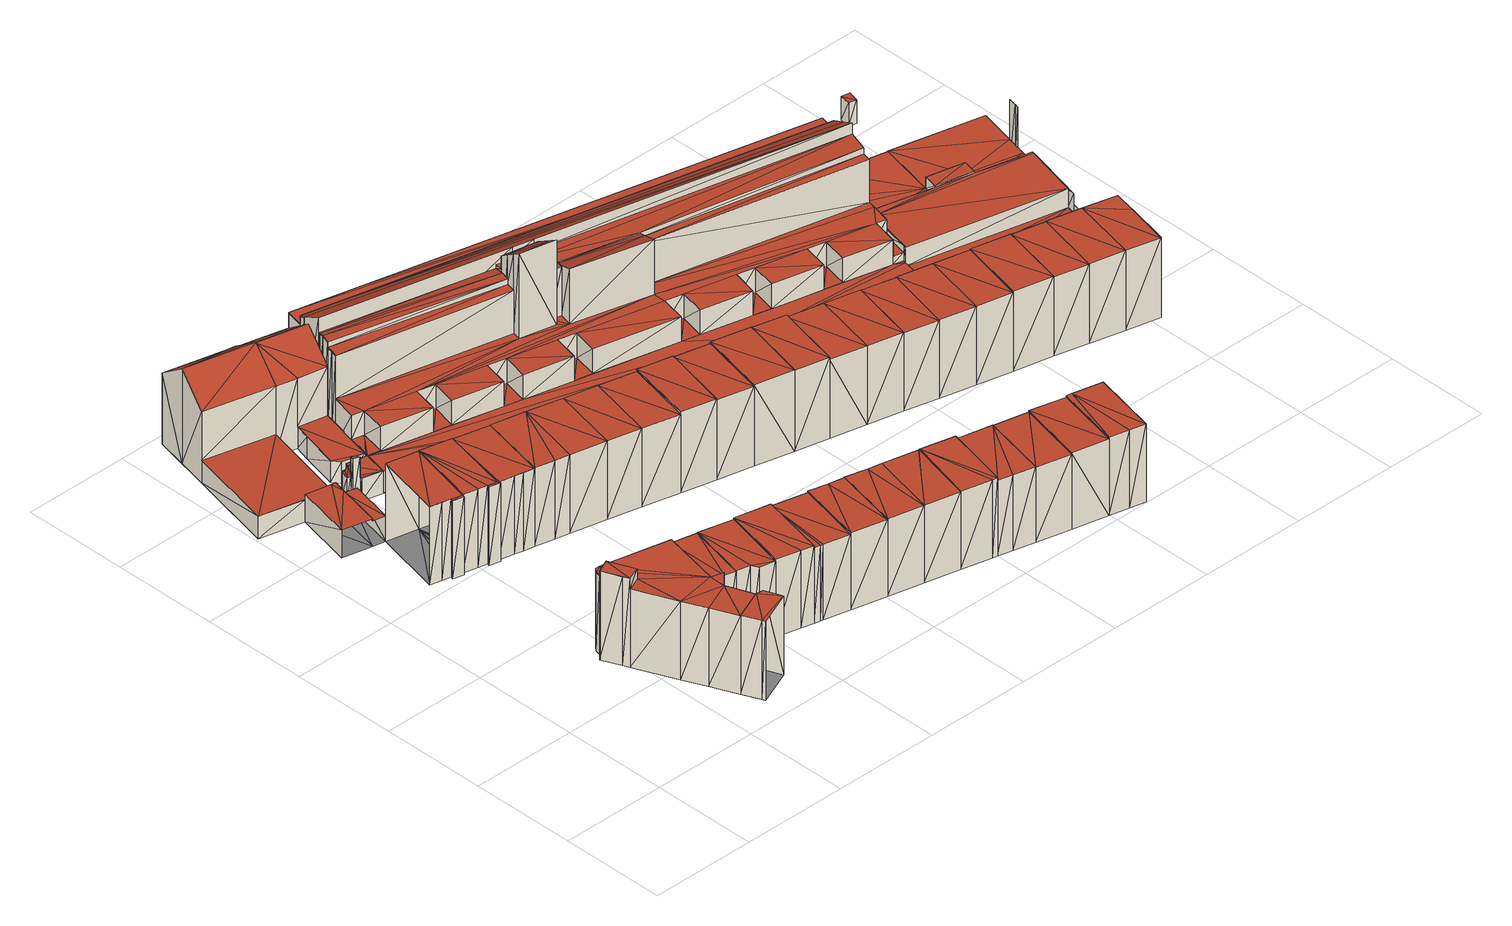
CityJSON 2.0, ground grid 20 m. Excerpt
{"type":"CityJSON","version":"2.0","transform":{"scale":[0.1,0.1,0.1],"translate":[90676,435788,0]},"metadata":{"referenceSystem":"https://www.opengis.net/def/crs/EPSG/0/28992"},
"CityObjects":{
"building1":{"type":"Building","attributes":{"TerrainHeight":0.11,"bron_tex":"UltraCAM-X 10cm juni 2008","voll_tex":"complete","bron_geo":"Lidar 15-30 punten - nov. 2008","status":"1"},"geometry":[{"type":"MultiSurface","lod":"2","boundaries":[[[0,1,2]],[[2,3,4]],[[4,5,0]],[[0,2,4]],[[6,7,8]],[[8,9,10]],[[10,11,12]],[[12,13,14]],[[14,15,16]],[[17,18,6]],[[6,8,10]],[[12,14,16]],[[17,6,10]],[[12,16,19]],[[19,17,10]],[[10,12,19]],[[20,21,22]],[[23,24,25]],[[25,26,27]],[[27,28,29]],[[29,30,31]],[[31,20,22]],[[23,25,27]],[[27,29,31]],[[31,22,23]],[[23,27,31]],[[29,28,2]],[[2,1,29]],[[19,16,1]],[[1,0,19]],[[17,19,0]],[[0,5,17]],[[18,17,5]],[[5,4,18]],[[27,32,4]],[[4,3,27]],[[28,27,3]],[[3,2,28]],[[31,30,15]],[[15,14,31]],[[20,31,14]],[[14,13,20]],[[21,20,13]],[[13,12,21]],[[22,21,12]],[[12,11,22]],[[33,34,11]],[[11,10,33]],[[35,33,10]],[[10,9,35]],[[25,24,9]],[[9,8,25]],[[36,26,7]],[[7,6,36]],[[32,36,6]],[[6,18,32]],[[30,29,16]],[[16,15,30]]],"semantics":{"surfaces":[{"type":"RoofSurface"},{"type":"GroundSurface"},{"type":"WallSurface"}],"values":[0,0,0,0,0,0,0,0,0,0,0,0,0,0,0,0,1,1,1,1,1,1,1,1,1,1,2,2,2,2,2,2,2,2,2,2,2,2,2,2,2,2,2,2,2,2,2,2,2,2,2,2,2,2,2,2,2,2]}}]},
"building2":{"type":"Building","attributes":{"TerrainHeight":0.07,"bron_tex":"UltraCAM-X 10cm juni 2008","voll_tex":"complete","bron_geo":"Lidar 15-30 punten - nov. 2008","status":"1"},"geometry":[{"type":"MultiSurface","lod":"2","boundaries":[[[37,38,8]],[[37,8,7]],[[39,26,25]],[[25,40,39]],[[40,25,8]],[[8,38,40]],[[26,39,37]],[[37,7,26]]],"semantics":{"surfaces":[{"type":"RoofSurface"},{"type":"GroundSurface"},{"type":"WallSurface"}],"values":[0,0,1,1,2,2,2,2]}}]},
"building3":{"type":"Building","attributes":{"TerrainHeight":-0.03,"bron_tex":"UltraCAM-X 10cm juni 2008","voll_tex":"complete","bron_geo":"Lidar 15-30 punten - nov. 2008","status":"1"},"geometry":[{"type":"MultiSurface","lod":"2","boundaries":[[[41,42,43]],[[43,44,45]],[[45,46,41]],[[41,43,45]],[[39,40,47]],[[47,48,49]],[[49,39,47]],[[38,37,42]],[[42,41,38]],[[47,40,41]],[[41,46,47]],[[48,47,46]],[[46,45,48]],[[50,49,44]],[[44,43,50]],[[39,50,43]],[[43,42,39]]],"semantics":{"surfaces":[{"type":"RoofSurface"},{"type":"GroundSurface"},{"type":"WallSurface"}],"values":[0,0,0,0,1,1,1,2,2,2,2,2,2,2,2,2,2]}}]},
"building4":{"type":"Building","attributes":{"TerrainHeight":0.43,"bron_tex":"UltraCAM-X 10cm juni 2008","voll_tex":"complete","bron_geo":"Lidar 15-30 punten - nov. 2008","status":"1"},"geometry":[{"type":"MultiSurface","lod":"2","boundaries":[[[51,52,53]],[[53,54,55]],[[55,56,51]],[[51,53,55]],[[57,58,59]],[[60,61,62]],[[62,57,59]],[[59,60,62]],[[59,58,53]],[[53,52,59]],[[63,64,52]],[[52,51,63]],[[61,60,51]],[[51,56,61]],[[62,61,56]],[[56,55,62]],[[65,66,55]],[[55,54,65]]],"semantics":{"surfaces":[{"type":"RoofSurface"},{"type":"GroundSurface"},{"type":"WallSurface"}],"values":[0,0,0,0,1,1,1,1,2,2,2,2,2,2,2,2,2,2]}}]},
"building5":{"type":"Building","attributes":{"TerrainHeight":1.02,"bron_tex":"UltraCAM-X 10cm juni 2008","voll_tex":"complete","bron_geo":"Lidar 15-30 punten - nov. 2008","status":"1"},"geometry":[{"type":"MultiSurface","lod":"2","boundaries":[[[67,68,69]],[[69,70,71]],[[71,72,73]],[[74,75,67]],[[67,69,71]],[[71,73,74]],[[74,67,71]],[[76,77,78]],[[78,79,80]],[[80,81,82]],[[83,84,76]],[[76,78,80]],[[80,82,83]],[[83,76,80]],[[76,77,68]],[[68,69,76]],[[83,84,70]],[[70,71,83]],[[82,83,71]],[[71,72,82]],[[81,82,72]],[[72,73,81]],[[80,81,73]],[[73,74,80]],[[79,80,74]],[[74,75,79]],[[78,79,75]],[[75,67,78]]],"semantics":{"surfaces":[{"type":"RoofSurface"},{"type":"GroundSurface"},{"type":"WallSurface"}],"values":[0,0,0,0,0,0,0,1,1,1,1,1,1,1,2,2,2,2,2,2,2,2,2,2,2,2,2,2]}}]},
"building6":{"type":"Building","attributes":{"TerrainHeight":0.81,"bron_tex":"UltraCAM-X 10cm juni 2008","voll_tex":"complete","bron_geo":"Lidar 15-30 punten - nov. 2008","status":"1"},"geometry":[{"type":"MultiSurface","lod":"2","boundaries":[[[85,86,66]],[[66,65,85]],[[87,77,57]],[[57,62,87]],[[87,62,66]],[[66,86,87]],[[77,87,86]],[[86,85,77]]],"semantics":{"surfaces":[{"type":"RoofSurface"},{"type":"GroundSurface"},{"type":"WallSurface"}],"values":[0,0,1,1,2,2,2,2]}}]},
"building7":{"type":"Building","attributes":{"TerrainHeight":0.63,"bron_tex":"UltraCAM-X 10cm juni 2008","voll_tex":"complete","bron_geo":"Lidar 15-30 punten - nov. 2008","status":"1"},"geometry":[{"type":"MultiSurface","lod":"2","boundaries":[[[34,88,89]],[[35,33,34]],[[35,34,89]],[[35,89,90]],[[91,92,22]],[[22,23,24]],[[24,91,22]],[[93,22,34]],[[34,88,93]],[[92,93,88]],[[88,89,92]],[[24,91,90]],[[90,35,24]]],"semantics":{"surfaces":[{"type":"RoofSurface"},{"type":"GroundSurface"},{"type":"WallSurface"}],"values":[0,0,0,0,1,1,1,2,2,2,2,2,2]}}]},
"building8":{"type":"Building","attributes":{"TerrainHeight":0.37,"bron_tex":"UltraCAM-X 10cm juni 2008","voll_tex":"complete","bron_geo":"Lidar 15-30 punten - nov. 2008","status":"1"},"geometry":[{"type":"MultiSurface","lod":"2","boundaries":[[[94,95,96]],[[96,64,63]],[[63,94,96]],[[97,98,99]],[[99,100,101]],[[102,97,99]],[[99,101,102]],[[100,99,103]],[[103,104,100]],[[59,105,106]],[[107,108,60]],[[60,59,106]],[[106,109,107]],[[107,60,106]],[[98,99,110]],[[110,106,98]],[[109,106,98]],[[98,97,109]],[[97,102,109]],[[111,112,102]],[[102,101,111]],[[113,111,101]],[[101,100,113]],[[110,114,103]],[[103,99,110]],[[115,113,100]],[[100,104,115]],[[95,94,104]],[[104,103,95]],[[114,105,96]],[[96,95,114]],[[60,108,94]],[[94,63,60]],[[105,59,64]],[[64,96,105]]],"semantics":{"surfaces":[{"type":"RoofSurface"},{"type":"GroundSurface"},{"type":"WallSurface"}],"values":[0,0,0,0,0,0,0,0,0,1,1,1,1,1,2,2,2,2,2,2,2,2,2,2,2,2,2,2,2,2,2,2,2,2,2]}}]},
"building9":{"type":"Building","attributes":{"TerrainHeight":0.97,"bron_tex":"UltraCAM-X 10cm juni 2008","voll_tex":"complete","bron_geo":"Lidar 15-30 punten - nov. 2008","status":"1"},"geometry":[{"type":"MultiSurface","lod":"2","boundaries":[[[116,117,118]],[[118,119,120]],[[121,122,123]],[[123,124,116]],[[118,120,121]],[[121,123,116]],[[116,118,121]],[[125,84,76]],[[76,126,127]],[[127,128,129]],[[129,130,131]],[[131,125,76]],[[127,129,131]],[[131,76,127]],[[69,70,119]],[[119,118,69]],[[126,76,118]],[[118,117,126]],[[132,133,117]],[[117,116,132]],[[134,132,116]],[[116,124,134]],[[129,128,124]],[[124,123,129]],[[130,129,123]],[[123,122,130]],[[131,130,122]],[[122,121,131]],[[125,131,121]],[[121,120,125]],[[84,125,120]],[[120,119,84]]],"semantics":{"surfaces":[{"type":"RoofSurface"},{"type":"GroundSurface"},{"type":"WallSurface"}],"values":[0,0,0,0,0,0,0,1,1,1,1,1,1,1,2,2,2,2,2,2,2,2,2,2,2,2,2,2,2,2,2,2]}}]},
"building10":{"type":"Building","attributes":{"TerrainHeight":0.55,"bron_tex":"UltraCAM-X 10cm juni 2008","voll_tex":"complete","bron_geo":"Lidar 15-30 punten - nov. 2008","status":"1"},"geometry":[{"type":"MultiSurface","lod":"2","boundaries":[[[135,136,137]],[[137,138,139]],[[135,137,139]],[[135,139,140]],[[141,92,91]],[[142,143,144]],[[141,91,142]],[[142,144,141]],[[89,90,138]],[[138,139,89]],[[141,92,139]],[[139,140,141]],[[143,144,135]],[[135,136,143]],[[142,143,136]],[[136,137,142]],[[91,142,137]],[[137,138,91]]],"semantics":{"surfaces":[{"type":"RoofSurface"},{"type":"GroundSurface"},{"type":"WallSurface"}],"values":[0,0,0,0,1,1,1,1,2,2,2,2,2,2,2,2,2,2]}}]},
"building11":{"type":"Building","attributes":{"TerrainHeight":0.75,"bron_tex":"UltraCAM-X 10cm juni 2008","voll_tex":"complete","bron_geo":"Lidar 15-30 punten - nov. 2008","status":"1"},"geometry":[{"type":"MultiSurface","lod":"2","boundaries":[[[145,146,147]],[[148,149,150]],[[151,152,153]],[[153,154,155]],[[155,156,157]],[[157,148,150]],[[158,151,153]],[[153,155,157]],[[157,150,158]],[[158,153,157]],[[159,160,161]],[[162,163,164]],[[164,165,166]],[[166,167,168]],[[168,169,170]],[[171,172,173]],[[173,174,162]],[[162,164,166]],[[166,168,170]],[[171,173,162]],[[166,170,171]],[[171,162,166]],[[168,167,145]],[[145,147,168]],[[151,158,147]],[[147,146,151]],[[167,166,146]],[[146,145,167]],[[170,169,150]],[[150,149,170]],[[171,170,149]],[[149,148,171]],[[160,159,148]],[[148,157,160]],[[174,173,157]],[[157,156,174]],[[162,174,156]],[[156,155,162]],[[175,176,154]],[[154,153,175]],[[165,164,153]],[[153,152,165]],[[166,165,152]],[[152,151,166]],[[169,168,158]],[[158,150,169]],[[172,171,159]],[[159,161,172]],[[173,172,161]],[[161,160,173]]],"semantics":{"surfaces":[{"type":"RoofSurface"},{"type":"GroundSurface"},{"type":"WallSurface"}],"values":[0,0,0,0,0,0,0,0,0,0,0,1,1,1,1,1,1,1,1,1,1,1,2,2,2,2,2,2,2,2,2,2,2,2,2,2,2,2,2,2,2,2,2,2,2,2,2,2,2,2]}}]},
"building12":{"type":"Building","attributes":{"TerrainHeight":1.04,"bron_tex":"UltraCAM-X 10cm juni 2008","voll_tex":"complete","bron_geo":"Lidar 15-30 punten - nov. 2008","status":"1"},"geometry":[{"type":"MultiSurface","lod":"2","boundaries":[[[177,178,133]],[[133,132,134]],[[179,180,177]],[[177,133,134]],[[134,179,177]],[[128,127,126]],[[126,181,182]],[[182,183,184]],[[184,128,126]],[[126,182,184]],[[181,126,133]],[[133,178,181]],[[183,182,177]],[[177,180,183]],[[184,183,180]],[[180,179,184]],[[128,184,179]],[[179,134,128]]],"semantics":{"surfaces":[{"type":"RoofSurface"},{"type":"GroundSurface"},{"type":"WallSurface"}],"values":[0,0,0,0,0,1,1,1,1,1,2,2,2,2,2,2,2,2]}}]},
"building13":{"type":"Building","attributes":{"TerrainHeight":0.31,"bron_tex":"UltraCAM-X 10cm juni 2008","voll_tex":"complete","bron_geo":"Lidar 15-30 punten - nov. 2008","status":"1"},"geometry":[{"type":"MultiSurface","lod":"2","boundaries":[[[185,186,187]],[[187,188,189]],[[189,185,187]],[[190,144,141]],[[141,191,192]],[[192,190,141]],[[140,135,188]],[[188,187,140]],[[191,141,187]],[[187,186,191]],[[193,194,186]],[[186,185,193]],[[190,192,185]],[[185,189,190]],[[144,190,189]],[[189,188,144]]],"semantics":{"surfaces":[{"type":"RoofSurface"},{"type":"GroundSurface"},{"type":"WallSurface"}],"values":[0,0,0,1,1,1,2,2,2,2,2,2,2,2,2,2]}}]},
"building14":{"type":"Building","attributes":{"TerrainHeight":0.99,"bron_tex":"UltraCAM-X 10cm juni 2008","voll_tex":"complete","bron_geo":"Lidar 15-30 punten - nov. 2008","status":"1"},"geometry":[{"type":"MultiSurface","lod":"2","boundaries":[[[195,196,197]],[[198,199,195]],[[195,197,198]],[[200,182,181]],[[181,201,202]],[[202,200,181]],[[181,182,197]],[[197,196,181]],[[201,181,196]],[[196,195,201]],[[200,202,199]],[[199,198,200]],[[182,200,198]],[[198,197,182]]],"semantics":{"surfaces":[{"type":"RoofSurface"},{"type":"GroundSurface"},{"type":"WallSurface"}],"values":[0,0,0,1,1,1,2,2,2,2,2,2,2,2]}}]},
"building15":{"type":"Building","attributes":{"TerrainHeight":0.53,"bron_tex":"UltraCAM-X 10cm juni 2008","voll_tex":"complete","bron_geo":"Lidar 15-30 punten - nov. 2008","status":"1"},"geometry":[{"type":"MultiSurface","lod":"2","boundaries":[[[203,204,205]],[[205,206,207]],[[207,208,203]],[[203,205,207]],[[111,112,209]],[[209,210,211]],[[211,113,111]],[[111,209,211]],[[212,211,113]],[[113,115,213]],[[213,212,113]],[[107,109,214]],[[214,215,216]],[[216,217,218]],[[218,219,220]],[[220,108,107]],[[107,214,216]],[[216,218,220]],[[220,107,216]],[[221,222,223]],[[223,224,221]],[[215,221,225]],[[225,226,215]],[[227,228,229]],[[229,230,227]],[[228,231,232]],[[232,229,228]],[[231,233,234]],[[234,235,231]],[[219,218,205]],[[205,204,219]],[[220,219,204]],[[204,203,220]],[[216,231,208]],[[208,207,216]],[[217,216,207]],[[207,206,217]],[[218,217,206]],[[206,205,218]],[[214,109,112]],[[112,209,214]],[[215,214,209]],[[209,210,215]],[[236,215,210]],[[210,211,236]],[[231,236,211]],[[211,212,231]],[[203,208,212]],[[212,213,203]],[[108,220,213]],[[213,115,108]]],"semantics":{"surfaces":[{"type":"RoofSurface"},{"type":"GroundSurface"},{"type":"WallSurface"}],"values":[0,0,0,0,0,0,0,0,0,0,0,1,1,1,1,1,1,1,1,2,2,2,2,2,2,2,2,2,2,2,2,2,2,2,2,2,2,2,2,2,2,2,2,2,2,2,2,2,2,2,2]}}]},
"building16":{"type":"Building","attributes":{"TerrainHeight":0.68,"bron_tex":"UltraCAM-X 10cm juni 2008","voll_tex":"complete","bron_geo":"Lidar 15-30 punten - nov. 2008","status":"1"},"geometry":[{"type":"MultiSurface","lod":"2","boundaries":[[[194,193,237]],[[194,237,238]],[[194,238,239]],[[194,239,240]],[[241,192,191]],[[191,242,243]],[[243,241,191]],[[242,191,194]],[[194,240,242]],[[241,243,239]],[[239,238,241]],[[244,241,238]],[[238,237,244]],[[192,244,237]],[[237,193,192]]],"semantics":{"surfaces":[{"type":"RoofSurface"},{"type":"GroundSurface"},{"type":"WallSurface"}],"values":[0,0,0,0,1,1,1,2,2,2,2,2,2,2,2]}}]},
"building17":{"type":"Building","attributes":{"TerrainHeight":1.01,"bron_tex":"UltraCAM-X 10cm juni 2008","voll_tex":"complete","bron_geo":"Lidar 15-30 punten - nov. 2008","status":"1"},"geometry":[{"type":"MultiSurface","lod":"2","boundaries":[[[245,246,195]],[[195,199,245]],[[247,202,201]],[[201,248,247]],[[248,201,195]],[[195,246,248]],[[202,247,245]],[[245,199,202]]],"semantics":{"surfaces":[{"type":"RoofSurface"},{"type":"GroundSurface"},{"type":"WallSurface"}],"values":[0,0,1,1,2,2,2,2]}}]},
"building18":{"type":"Building","attributes":{"TerrainHeight":0.39,"bron_tex":"UltraCAM-X 10cm juni 2008","voll_tex":"complete","bron_geo":"Lidar 15-30 punten - nov. 2008","status":"1"},"geometry":[{"type":"MultiSurface","lod":"2","boundaries":[[[249,250,251]],[[251,252,253]],[[253,249,251]],[[254,243,242]],[[242,255,254]],[[240,239,249]],[[249,250,240]],[[256,242,250]],[[250,251,256]],[[255,256,251]],[[251,252,255]],[[243,254,253]],[[253,249,243]]],"semantics":{"surfaces":[{"type":"RoofSurface"},{"type":"GroundSurface"},{"type":"WallSurface"}],"values":[0,0,0,1,1,2,2,2,2,2,2,2,2]}}]},
"building19":{"type":"Building","attributes":{"TerrainHeight":0.48,"bron_tex":"UltraCAM-X 10cm juni 2008","voll_tex":"complete","bron_geo":"Lidar 15-30 punten - nov. 2008","status":"1"},"geometry":[{"type":"MultiSurface","lod":"2","boundaries":[[[257,258,259]],[[259,260,257]],[[261,262,263]],[[263,264,261]],[[263,262,259]],[[259,258,263]],[[261,264,257]],[[257,260,261]],[[262,261,260]],[[260,259,262]]],"semantics":{"surfaces":[{"type":"RoofSurface"},{"type":"GroundSurface"},{"type":"WallSurface"}],"values":[0,0,1,1,2,2,2,2,2,2]}}]},
"building20":{"type":"Building","attributes":{"TerrainHeight":0.97,"bron_tex":"UltraCAM-X 10cm juni 2008","voll_tex":"complete","bron_geo":"Lidar 15-30 punten - nov. 2008","status":"1"},"geometry":[{"type":"MultiSurface","lod":"2","boundaries":[[[265,266,246]],[[246,245,265]],[[267,247,248]],[[248,268,267]],[[268,248,246]],[[246,266,268]],[[247,267,265]],[[265,245,247]]],"semantics":{"surfaces":[{"type":"RoofSurface"},{"type":"GroundSurface"},{"type":"WallSurface"}],"values":[0,0,1,1,2,2,2,2]}}]},
"building21":{"type":"Building","attributes":{"TerrainHeight":0.31,"bron_tex":"UltraCAM-X 10cm juni 2008","voll_tex":"complete","bron_geo":"Lidar 15-30 punten - nov. 2008","status":"1"},"geometry":[{"type":"MultiSurface","lod":"2","boundaries":[[[269,270,271]],[[271,272,273]],[[273,269,271]],[[274,254,255]],[[255,275,274]],[[252,253,273]],[[273,272,252]],[[276,255,272]],[[272,271,276]],[[275,276,271]],[[271,270,275]],[[254,274,269]],[[269,273,254]]],"semantics":{"surfaces":[{"type":"RoofSurface"},{"type":"GroundSurface"},{"type":"WallSurface"}],"values":[0,0,0,1,1,2,2,2,2,2,2,2,2]}}]},
"building22":{"type":"Building","attributes":{"TerrainHeight":0.96,"bron_tex":"UltraCAM-X 10cm juni 2008","voll_tex":"complete","bron_geo":"Lidar 15-30 punten - nov. 2008","status":"1"},"geometry":[{"type":"MultiSurface","lod":"2","boundaries":[[[277,278,266]],[[266,265,277]],[[279,267,268]],[[268,280,279]],[[280,268,266]],[[266,278,280]],[[267,279,277]],[[277,265,267]]],"semantics":{"surfaces":[{"type":"RoofSurface"},{"type":"GroundSurface"},{"type":"WallSurface"}],"values":[0,0,1,1,2,2,2,2]}}]},
"building23":{"type":"Building","attributes":{"TerrainHeight":0.24,"bron_tex":"UltraCAM-X 10cm juni 2008","voll_tex":"complete","bron_geo":"Lidar 15-30 punten - nov. 2008","status":"1"},"geometry":[{"type":"MultiSurface","lod":"2","boundaries":[[[281,270,269]],[[269,282,283]],[[283,281,269]],[[284,274,275]],[[275,285,284]],[[286,275,270]],[[270,281,286]],[[285,286,281]],[[281,283,285]],[[274,284,282]],[[282,269,274]]],"semantics":{"surfaces":[{"type":"RoofSurface"},{"type":"GroundSurface"},{"type":"WallSurface"}],"values":[0,0,0,1,1,2,2,2,2,2,2]}}]},
"building24":{"type":"Building","attributes":{"TerrainHeight":0.56,"bron_tex":"UltraCAM-X 10cm juni 2008","voll_tex":"complete","bron_geo":"Lidar 15-30 punten - nov. 2008","status":"1"},"geometry":[{"type":"MultiSurface","lod":"2","boundaries":[[[287,288,289]],[[289,290,287]],[[291,279,280]],[[280,292,291]],[[278,277,290]],[[290,289,278]],[[292,280,289]],[[289,288,292]],[[293,294,288]],[[288,287,293]],[[279,291,287]],[[287,290,279]]],"semantics":{"surfaces":[{"type":"RoofSurface"},{"type":"GroundSurface"},{"type":"WallSurface"}],"values":[0,0,1,1,2,2,2,2,2,2,2,2]}}]},
"building25":{"type":"Building","attributes":{"TerrainHeight":0.17,"bron_tex":"UltraCAM-X 10cm juni 2008","voll_tex":"complete","bron_geo":"Lidar 15-30 punten - nov. 2008","status":"1"},"geometry":[{"type":"MultiSurface","lod":"2","boundaries":[[[295,296,297]],[[297,298,299]],[[297,299,300]],[[300,295,297]],[[301,284,285]],[[285,302,301]],[[283,282,299]],[[299,298,283]],[[303,285,298]],[[298,297,303]],[[302,303,297]],[[297,296,302]],[[304,305,296]],[[296,295,304]],[[306,301,295]],[[295,300,306]],[[284,306,300]],[[300,299,284]]],"semantics":{"surfaces":[{"type":"RoofSurface"},{"type":"GroundSurface"},{"type":"WallSurface"}],"values":[0,0,0,0,1,1,2,2,2,2,2,2,2,2,2,2,2,2]}}]},
"building26":{"type":"Building","attributes":{"TerrainHeight":0.77,"bron_tex":"UltraCAM-X 10cm juni 2008","voll_tex":"complete","bron_geo":"Lidar 15-30 punten - nov. 2008","status":"1"},"geometry":[{"type":"MultiSurface","lod":"2","boundaries":[[[307,308,294]],[[294,293,307]],[[309,291,292]],[[292,310,309]],[[310,292,294]],[[294,308,310]],[[291,309,307]],[[307,293,291]]],"semantics":{"surfaces":[{"type":"RoofSurface"},{"type":"GroundSurface"},{"type":"WallSurface"}],"values":[0,0,1,1,2,2,2,2]}}]},
"building27":{"type":"Building","attributes":{"TerrainHeight":0.64,"bron_tex":"UltraCAM-X 10cm juni 2008","voll_tex":"complete","bron_geo":"Lidar 15-30 punten - nov. 2008","status":"1"},"geometry":[{"type":"MultiSurface","lod":"2","boundaries":[[[311,305,304]],[[312,313,311]],[[311,304,312]],[[314,301,302]],[[302,315,314]],[[315,302,305]],[[305,311,315]],[[316,317,311]],[[311,313,316]],[[318,314,313]],[[313,312,318]],[[301,318,312]],[[312,304,301]]],"semantics":{"surfaces":[{"type":"RoofSurface"},{"type":"GroundSurface"},{"type":"WallSurface"}],"values":[0,0,0,1,1,2,2,2,2,2,2,2,2]}}]},
"building28":{"type":"Building","attributes":{"TerrainHeight":0.45,"bron_tex":"UltraCAM-X 10cm juni 2008","voll_tex":"complete","bron_geo":"Lidar 15-30 punten - nov. 2008","status":"1"},"geometry":[{"type":"MultiSurface","lod":"2","boundaries":[[[319,320,321]],[[321,322,319]],[[323,309,310]],[[310,324,323]],[[308,307,322]],[[322,321,308]],[[320,321,310]],[[310,324,320]],[[325,326,320]],[[320,319,325]],[[322,319,323]],[[323,309,322]]],"semantics":{"surfaces":[{"type":"RoofSurface"},{"type":"GroundSurface"},{"type":"WallSurface"}],"values":[0,0,1,1,2,2,2,2,2,2,2,2]}}]},
"building29":{"type":"Building","attributes":{"TerrainHeight":0.74,"bron_tex":"UltraCAM-X 10cm juni 2008","voll_tex":"complete","bron_geo":"Lidar 15-30 punten - nov. 2008","status":"1"},"geometry":[{"type":"MultiSurface","lod":"2","boundaries":[[[327,317,316]],[[316,328,327]],[[329,314,315]],[[315,330,329]],[[330,315,317]],[[317,327,330]],[[314,329,328]],[[328,316,314]]],"semantics":{"surfaces":[{"type":"RoofSurface"},{"type":"GroundSurface"},{"type":"WallSurface"}],"values":[0,0,1,1,2,2,2,2]}}]},
"building30":{"type":"Building","attributes":{"TerrainHeight":0.56,"bron_tex":"UltraCAM-X 10cm juni 2008","voll_tex":"complete","bron_geo":"Lidar 15-30 punten - nov. 2008","status":"1"},"geometry":[{"type":"MultiSurface","lod":"2","boundaries":[[[331,332,326]],[[326,325,331]],[[333,323,324]],[[324,334,333]],[[334,324,326]],[[326,332,334]],[[335,336,332]],[[332,331,335]],[[323,333,331]],[[331,325,323]]],"semantics":{"surfaces":[{"type":"RoofSurface"},{"type":"GroundSurface"},{"type":"WallSurface"}],"values":[0,0,1,1,2,2,2,2,2,2]}}]},
"building31":{"type":"Building","attributes":{"TerrainHeight":0.36,"bron_tex":"UltraCAM-X 10cm juni 2008","voll_tex":"complete","bron_geo":"Lidar 15-30 punten - nov. 2008","status":"1"},"geometry":[{"type":"MultiSurface","lod":"2","boundaries":[[[337,338,339]],[[339,340,341]],[[341,337,339]],[[342,343,344]],[[344,345,342]],[[346,347,348]],[[348,349,350]],[[350,351,352]],[[352,353,346]],[[346,348,350]],[[350,352,346]],[[354,355,356]],[[357,358,359]],[[359,360,361]],[[361,362,357]],[[357,359,361]],[[363,155,154]],[[154,364,365]],[[365,366,363]],[[363,154,365]],[[367,175,176]],[[176,368,369]],[[369,370,371]],[[372,373,374]],[[374,375,376]],[[376,377,378]],[[378,379,380]],[[380,381,382]],[[383,384,385]],[[386,367,176]],[[369,371,387]],[[387,372,374]],[[376,378,380]],[[380,382,388]],[[388,383,385]],[[385,386,176]],[[176,369,387]],[[374,376,380]],[[380,388,385]],[[385,176,387]],[[374,380,385]],[[385,387,374]],[[389,390,376]],[[376,377,389]],[[391,392,374]],[[374,375,391]],[[393,394,372]],[[372,373,393]],[[395,396,371]],[[371,387,395]],[[397,398,369]],[[369,370,397]],[[399,400,401]],[[401,402,403]],[[403,399,401]],[[404,405,378]],[[378,379,404]],[[406,407,408]],[[409,410,411]],[[411,406,408]],[[408,409,411]],[[412,413,414]],[[414,415,412]],[[416,417,418]],[[418,419,420]],[[420,421,422]],[[422,416,418]],[[418,420,422]],[[419,423,424]],[[424,425,419]],[[426,427,428]],[[428,429,430]],[[430,431,426]],[[426,428,430]],[[432,430,429]],[[429,433,432]],[[434,435,436]],[[437,438,439]],[[440,441,442]],[[443,444,445]],[[446,447,448]],[[449,450,451]],[[452,453,454]],[[455,456,457]],[[457,458,459]],[[460,461,462]],[[463,464,465]],[[465,466,467]],[[467,468,469]],[[437,439,470]],[[440,442,471]],[[443,445,472]],[[446,448,473]],[[449,451,474]],[[452,454,455]],[[455,457,459]],[[460,462,475]],[[463,465,467]],[[467,469,476]],[[476,437,470]],[[471,443,472]],[[472,446,473]],[[473,449,474]],[[474,452,455]],[[455,459,477]],[[460,475,463]],[[463,467,476]],[[476,470,440]],[[440,471,472]],[[472,473,474]],[[474,455,477]],[[460,463,476]],[[472,474,477]],[[477,460,476]],[[440,472,477]],[[477,476,440]],[[478,479,480]],[[480,481,482]],[[482,483,484]],[[484,485,486]],[[486,487,488]],[[489,478,480]],[[480,482,484]],[[486,488,489]],[[489,480,484]],[[484,486,489]],[[216,215,490]],[[490,491,492]],[[493,494,495]],[[495,496,264]],[[264,263,164]],[[163,162,216]],[[216,490,492]],[[492,493,495]],[[264,164,163]],[[163,216,492]],[[492,495,264]],[[264,163,492]],[[461,460,359]],[[359,358,461]],[[358,497,415]],[[344,343,362]],[[362,361,344]],[[477,459,361]],[[361,360,477]],[[460,477,360]],[[360,359,460]],[[216,162,155]],[[155,363,216]],[[498,216,363]],[[363,366,498]],[[176,368,364]],[[364,154,176]],[[162,163,154]],[[154,155,162]],[[163,164,175]],[[175,176,163]],[[499,500,388]],[[388,383,499]],[[496,495,384]],[[384,385,496]],[[264,496,385]],[[385,386,264]],[[263,264,386]],[[386,367,263]],[[164,263,367]],[[367,175,164]],[[380,381,402]],[[402,401,380]],[[222,501,407]],[[407,406,222]],[[224,223,406]],[[406,411,224]],[[482,481,411]],[[411,410,482]],[[355,354,410]],[[410,409,355]],[[501,502,503]],[[503,407,501]],[[504,419,505]],[[505,503,504]],[[419,420,408]],[[408,505,419]],[[416,417,413]],[[413,412,416]],[[412,497,357]],[[462,461,415]],[[415,414,462]],[[506,498,466]],[[466,465,506]],[[435,434,457]],[[457,456,435]],[[400,399,456]],[[456,455,400]],[[401,400,455]],[[455,454,401]],[[379,380,454]],[[454,453,379]],[[404,379,453]],[[453,452,404]],[[405,404,452]],[[452,474,405]],[[378,405,474]],[[474,451,378]],[[377,378,451]],[[451,450,377]],[[389,377,450]],[[450,449,389]],[[390,389,449]],[[449,473,390]],[[376,390,473]],[[473,448,376]],[[375,376,448]],[[448,447,375]],[[391,375,447]],[[447,446,391]],[[392,391,446]],[[446,472,392]],[[374,392,472]],[[472,445,374]],[[373,374,445]],[[445,444,373]],[[393,373,444]],[[444,443,393]],[[394,393,443]],[[443,471,394]],[[372,394,471]],[[471,442,372]],[[387,372,442]],[[442,441,387]],[[395,387,441]],[[441,440,395]],[[396,395,440]],[[440,470,396]],[[371,396,470]],[[470,439,371]],[[370,371,439]],[[439,438,370]],[[397,370,438]],[[438,437,397]],[[398,397,437]],[[437,476,398]],[[369,398,476]],[[476,469,369]],[[368,369,469]],[[469,468,368]],[[365,364,468]],[[468,467,365]],[[366,365,467]],[[467,466,366]],[[226,225,481]],[[481,480,226]],[[507,215,480]],[[480,479,507]],[[490,507,479]],[[479,478,490]],[[508,490,478]],[[478,489,508]],[[491,508,489]],[[489,488,491]],[[509,491,488]],[[488,487,509]],[[492,509,487]],[[487,486,492]],[[510,492,486]],[[486,485,510]],[[493,510,485]],[[485,484,493]],[[483,484,493]],[[493,494,483]],[[354,356,483]],[[483,482,354]],[[344,345,458]],[[458,459,344]],[[343,342,421]],[[421,422,343]],[[357,362,422]],[[422,416,357]],[[426,431,424]],[[424,423,426]],[[502,511,423]],[[423,504,502]],[[512,425,418]],[[230,229,429]],[[429,428,230]],[[501,227,428]],[[428,427,501]],[[511,501,427]],[[427,426,511]],[[513,514,431]],[[431,430,513]],[[229,232,433]],[[433,429,229]],[[515,513,430]],[[430,432,515]],[[337,341,432]],[[432,433,337]],[[464,463,348]],[[348,347,464]],[[341,340,347]],[[347,346,341]],[[514,515,346]],[[346,353,514]],[[425,424,353]],[[353,352,425]],[[417,418,352]],[[352,351,417]],[[414,413,351]],[[351,350,414]],[[475,462,350]],[[350,349,475]],[[348,349,475]],[[475,463,348]],[[399,402,516]],[[516,435,399]],[[381,388,436]],[[436,516,381]],[[233,506,339]],[[339,338,233]],[[235,234,338]],[[338,337,235]],[[465,464,340]],[[340,339,465]]],"semantics":{"surfaces":[{"type":"RoofSurface"},{"type":"GroundSurface"},{"type":"WallSurface"}],"values":[0,0,0,0,0,0,0,0,0,0,0,0,0,0,0,0,0,0,0,0,0,0,0,0,0,0,0,0,0,0,0,0,0,0,0,0,0,0,0,0,0,0,0,0,0,0,0,0,0,0,0,0,0,0,0,0,0,0,0,0,0,0,0,0,0,0,0,0,0,0,0,0,0,0,0,0,0,0,0,0,0,0,0,0,0,0,0,0,0,0,0,0,0,0,0,0,0,0,0,0,0,0,0,0,0,0,0,0,0,0,0,0,0,0,0,0,0,0,0,0,0,0,0,0,0,0,1,1,1,1,1,1,1,1,1,1,1,1,2,2,2,2,2,2,2,2,2,2,2,2,2,2,2,2,2,2,2,2,2,2,2,2,2,2,2,2,2,2,2,2,2,2,2,2,2,2,2,2,2,2,2,2,2,2,2,2,2,2,2,2,2,2,2,2,2,2,2,2,2,2,2,2,2,2,2,2,2,2,2,2,2,2,2,2,2,2,2,2,2,2,2,2,2,2,2,2,2,2,2,2,2,2,2,2,2,2,2,2,2,2,2,2,2,2,2,2,2,2,2,2,2,2,2,2,2,2,2,2,2,2,2,2,2,2,2,2,2,2,2,2,2,2,2,2,2,2,2,2,2,2,2,2,2,2,2,2,2,2,2,2,2,2,2,2,2,2,2,2,2,2,2,2,2,2,2,2,2,2,2,2,2,2,2,2,2,2,2,2,2,2,2,2,2]}}]},
"building32":{"type":"Building","attributes":{"TerrainHeight":0.47,"bron_tex":"UltraCAM-X 10cm juni 2008","voll_tex":"complete","bron_geo":"Lidar 15-30 punten - nov. 2008","status":"1"},"geometry":[{"type":"MultiSurface","lod":"2","boundaries":[[[517,518,519]],[[519,520,517]],[[521,329,330]],[[330,522,521]],[[327,328,520]],[[520,519,327]],[[522,330,519]],[[519,518,522]],[[520,517,521]],[[521,329,520]]],"semantics":{"surfaces":[{"type":"RoofSurface"},{"type":"GroundSurface"},{"type":"WallSurface"}],"values":[0,0,1,1,2,2,2,2,2,2]}}]},
"building33":{"type":"Building","attributes":{"TerrainHeight":0.99,"bron_tex":"UltraCAM-X 10cm juni 2008","voll_tex":"complete","bron_geo":"Lidar 15-30 punten - nov. 2008","status":"1"},"geometry":[{"type":"MultiSurface","lod":"2","boundaries":[[[523,524,336]],[[336,335,523]],[[525,333,334]],[[334,526,525]],[[526,334,336]],[[336,524,526]],[[335,523,525]],[[525,333,335]]],"semantics":{"surfaces":[{"type":"RoofSurface"},{"type":"GroundSurface"},{"type":"WallSurface"}],"values":[0,0,1,1,2,2,2,2]}}]},
"building34":{"type":"Building","attributes":{"TerrainHeight":0.21,"bron_tex":"UltraCAM-X 10cm juni 2008","voll_tex":"complete","bron_geo":"Lidar 15-30 punten - nov. 2008","status":"1"},"geometry":[{"type":"MultiSurface","lod":"2","boundaries":[[[527,528,529]],[[529,530,531]],[[532,527,529]],[[529,531,532]],[[533,521,522]],[[522,534,533]],[[518,517,531]],[[531,530,518]],[[535,522,530]],[[530,529,535]],[[534,535,529]],[[529,528,534]],[[536,537,528]],[[528,527,536]],[[538,533,527]],[[527,532,538]],[[521,538,532]],[[532,531,521]]],"semantics":{"surfaces":[{"type":"RoofSurface"},{"type":"GroundSurface"},{"type":"WallSurface"}],"values":[0,0,0,0,1,1,2,2,2,2,2,2,2,2,2,2,2,2]}}]},
"building35":{"type":"Building","attributes":{"TerrainHeight":1,"bron_tex":"UltraCAM-X 10cm juni 2008","voll_tex":"complete","bron_geo":"Lidar 15-30 punten - nov. 2008","status":"1"},"geometry":[{"type":"MultiSurface","lod":"2","boundaries":[[[539,540,524]],[[524,523,539]],[[541,525,526]],[[526,542,541]],[[542,526,524]],[[524,540,542]],[[543,544,540]],[[540,539,543]],[[525,541,539]],[[539,523,525]]],"semantics":{"surfaces":[{"type":"RoofSurface"},{"type":"GroundSurface"},{"type":"WallSurface"}],"values":[0,0,1,1,2,2,2,2,2,2]}}]},
"building36":{"type":"Building","attributes":{"TerrainHeight":1.09,"bron_tex":"UltraCAM-X 10cm juni 2008","voll_tex":"complete","bron_geo":"Lidar 15-30 punten - nov. 2008","status":"1"},"geometry":[{"type":"MultiSurface","lod":"2","boundaries":[[[545,546,544]],[[544,543,545]],[[547,541,542]],[[542,548,547]],[[548,542,544]],[[544,546,548]],[[541,547,545]],[[545,543,541]]],"semantics":{"surfaces":[{"type":"RoofSurface"},{"type":"GroundSurface"},{"type":"WallSurface"}],"values":[0,0,1,1,2,2,2,2]}}]},
"building37":{"type":"Building","attributes":{"TerrainHeight":1.01,"bron_tex":"UltraCAM-X 10cm juni 2008","voll_tex":"complete","bron_geo":"Lidar 15-30 punten - nov. 2008","status":"1"},"geometry":[{"type":"MultiSurface","lod":"2","boundaries":[[[549,550,551]],[[551,552,549]],[[553,547,548]],[[548,554,553]],[[546,545,552]],[[552,551,546]],[[554,548,551]],[[551,550,554]],[[547,553,549]],[[549,552,547]]],"semantics":{"surfaces":[{"type":"RoofSurface"},{"type":"GroundSurface"},{"type":"WallSurface"}],"values":[0,0,1,1,2,2,2,2,2,2]}}]},
"building38":{"type":"Building","attributes":{"TerrainHeight":1,"bron_tex":"UltraCAM-X 10cm juni 2008","voll_tex":"complete","bron_geo":"Lidar 15-30 punten - nov. 2008","status":"1"},"geometry":[{"type":"MultiSurface","lod":"2","boundaries":[[[555,556,550]],[[550,549,555]],[[557,553,554]],[[554,558,557]],[[558,554,550]],[[550,556,558]],[[553,557,555]],[[555,549,553]]],"semantics":{"surfaces":[{"type":"RoofSurface"},{"type":"GroundSurface"},{"type":"WallSurface"}],"values":[0,0,1,1,2,2,2,2]}}]},
"building39":{"type":"Building","attributes":{"TerrainHeight":0.78,"bron_tex":"UltraCAM-X 10cm juni 2008","voll_tex":"complete","bron_geo":"Lidar 15-30 punten - nov. 2008","status":"1"},"geometry":[{"type":"MultiSurface","lod":"2","boundaries":[[[559,560,561]],[[561,562,559]],[[563,557,558]],[[558,564,563]],[[556,555,562]],[[562,561,556]],[[564,558,561]],[[561,560,564]],[[565,566,560]],[[560,559,565]],[[557,563,559]],[[559,562,557]]],"semantics":{"surfaces":[{"type":"RoofSurface"},{"type":"GroundSurface"},{"type":"WallSurface"}],"values":[0,0,1,1,2,2,2,2,2,2,2,2]}}]},
"building40":{"type":"Building","attributes":{"TerrainHeight":0.92,"bron_tex":"UltraCAM-X 10cm juni 2008","voll_tex":"complete","bron_geo":"Lidar 15-30 punten - nov. 2008","status":"1"},"geometry":[{"type":"MultiSurface","lod":"2","boundaries":[[[567,568,566]],[[566,565,567]],[[569,563,564]],[[564,570,569]],[[570,564,566]],[[566,568,570]],[[563,569,567]],[[567,565,563]]],"semantics":{"surfaces":[{"type":"RoofSurface"},{"type":"GroundSurface"},{"type":"WallSurface"}],"values":[0,0,1,1,2,2,2,2]}}]},
"building41":{"type":"Building","attributes":{"TerrainHeight":0.78,"bron_tex":"UltraCAM-X 10cm juni 2008","voll_tex":"complete","bron_geo":"Lidar 15-30 punten - nov. 2008","status":"1"},"geometry":[{"type":"MultiSurface","lod":"2","boundaries":[[[571,572,573]],[[573,574,571]],[[575,569,570]],[[570,576,575]],[[568,567,574]],[[574,573,568]],[[576,570,573]],[[573,572,576]],[[569,575,571]],[[571,574,569]]],"semantics":{"surfaces":[{"type":"RoofSurface"},{"type":"GroundSurface"},{"type":"WallSurface"}],"values":[0,0,1,1,2,2,2,2,2,2]}}]},
"building42":{"type":"Building","attributes":{"TerrainHeight":0.78,"bron_tex":"UltraCAM-X 10cm juni 2008","voll_tex":"complete","bron_geo":"Lidar 15-30 punten - nov. 2008","status":"1"},"geometry":[{"type":"MultiSurface","lod":"2","boundaries":[[[572,577,578]],[[572,578,579]],[[572,579,571]],[[580,575,576]],[[576,581,580]],[[582,583,584]],[[584,585,582]],[[581,576,572]],[[572,577,581]],[[585,584,577]],[[577,578,585]],[[575,580,579]],[[579,571,575]],[[578,579,586]],[[586,587,578]],[[588,589,587]],[[587,586,588]]],"semantics":{"surfaces":[{"type":"RoofSurface"},{"type":"GroundSurface"},{"type":"WallSurface"}],"values":[0,0,0,1,1,2,2,2,2,2,2,2,2,2,2,2,2]}}]},
"building43":{"type":"Building","attributes":{"TerrainHeight":0.63,"bron_tex":"UltraCAM-X 10cm juni 2008","voll_tex":"complete","bron_geo":"Lidar 15-30 punten - nov. 2008","status":"1"},"geometry":[{"type":"MultiSurface","lod":"2","boundaries":[[[590,591,592]],[[592,593,590]],[[594,595,596]],[[596,597,594]],[[596,595,593]],[[593,592,596]],[[598,599,592]],[[592,591,598]],[[594,597,591]],[[591,590,594]],[[595,594,590]],[[590,593,595]]],"semantics":{"surfaces":[{"type":"RoofSurface"},{"type":"GroundSurface"},{"type":"WallSurface"}],"values":[0,0,1,1,2,2,2,2,2,2,2,2]}}]},
"building44":{"type":"Building","attributes":{"TerrainHeight":0.36,"bron_tex":"UltraCAM-X 10cm juni 2008","voll_tex":"complete","bron_geo":"Lidar 15-30 punten - nov. 2008","status":"1"},"geometry":[{"type":"MultiSurface","lod":"2","boundaries":[[[600,601,602]],[[603,604,605]],[[605,606,607]],[[607,603,605]],[[604,608,609]],[[609,610,611]],[[611,603,604]],[[604,609,611]],[[612,613,614]],[[614,615,608]],[[608,616,617]],[[617,356,355]],[[612,614,608]],[[608,617,355]],[[355,612,608]],[[500,499,618]],[[598,619,620]],[[620,621,622]],[[622,500,618]],[[599,598,620]],[[622,618,599]],[[599,620,622]],[[623,624,434]],[[434,436,625]],[[625,626,627]],[[627,628,629]],[[629,623,434]],[[434,625,627]],[[627,629,434]],[[630,631,632]],[[632,633,630]],[[495,494,634]],[[634,635,636]],[[636,637,638]],[[596,495,634]],[[634,636,638]],[[597,596,634]],[[634,638,597]],[[618,499,383]],[[383,384,618]],[[612,355,409]],[[409,408,612]],[[434,624,458]],[[458,457,434]],[[638,637,620]],[[620,619,638]],[[597,638,619]],[[619,598,597]],[[495,596,599]],[[599,618,495]],[[614,613,342]],[[342,345,614]],[[613,612,420]],[[420,421,613]],[[622,621,602]],[[602,601,622]],[[639,640,641]],[[641,642,639]],[[640,643,644]],[[644,645,640]],[[646,647,603]],[[603,607,646]],[[648,609,616]],[[634,649,609]],[[609,610,634]],[[647,650,611]],[[611,603,647]],[[651,494,356]],[[356,617,651]],[[649,651,617]],[[617,616,649]],[[615,614,624]],[[624,623,615]],[[606,605,629]],[[629,628,606]],[[600,652,627]],[[627,626,600]],[[601,600,626]],[[626,625,601]],[[500,622,625]],[[625,436,500]],[[608,615,632]],[[632,631,608]],[[604,608,631]],[[631,630,604]],[[605,604,630]],[[630,633,605]],[[623,629,633]],[[633,632,623]],[[621,620,653]],[[653,654,621]]],"semantics":{"surfaces":[{"type":"RoofSurface"},{"type":"GroundSurface"},{"type":"WallSurface"}],"values":[0,0,0,0,0,0,0,0,0,0,0,0,0,0,0,0,0,0,0,0,0,0,0,0,0,0,0,0,0,0,0,1,1,1,1,1,1,1,2,2,2,2,2,2,2,2,2,2,2,2,2,2,2,2,2,2,2,2,2,2,2,2,2,2,2,2,2,2,2,2,2,2,2,2,2,2,2,2,2,2,2,2,2,2,2,2,2,2,2,2,2]}}]},
"building45":{"type":"Building","attributes":{"TerrainHeight":0.35,"bron_tex":"UltraCAM-X 10cm juni 2008","voll_tex":"complete","bron_geo":"Lidar 15-30 punten - nov. 2008","status":"1"},"geometry":[{"type":"MultiSurface","lod":"2","boundaries":[[[655,656,657]],[[657,658,655]],[[659,660,661]],[[661,662,659]],[[661,660,658]],[[658,657,661]],[[662,661,657]],[[657,656,662]],[[659,662,656]],[[656,655,659]],[[660,659,655]],[[655,658,660]]],"semantics":{"surfaces":[{"type":"RoofSurface"},{"type":"GroundSurface"},{"type":"WallSurface"}],"values":[0,0,1,1,2,2,2,2,2,2,2,2]}}]}
},
"vertices":[
[192,315,173],[180,310,173],[167,303,173],[182,268,173],[187,256,173],[213,267,173],[221,178,153],[240,135,153],[298,160,153],[322,184,153],[299,191,153],[323,303,153],[196,332,153],[186,332,153],[179,324,153],[177,314,153],[180,310,153],[213,267,153],[187,256,153],[192,315,153],[186,332,0],[196,332,0],[323,303,0],[299,191,0],[322,184,0],[298,160,0],[240,135,0],[182,268,0],[167,303,0],[180,310,0],[177,314,0],[179,324,0],[187,256,0],[299,191,147],[323,303,147],[322,184,147],[221,178,0],
[261,85,153],[318,109,153],[261,85,0],[318,109,0],
[318,109,154],[261,85,154],[276,52,154],[278,46,154],[345,75,154],[332,107,154],[332,107,0],[345,75,0],[278,46,0],[276,52,0],
[137,872,54],[89,882,54],[65,775,54],[120,763,54],[139,847,54],[145,871,54],[120,763,0],[65,775,0],[89,882,0],[137,872,0],[145,871,0],[139,847,0],[137,872,43],[89,882,43],[120,763,50],[139,847,50],
[114,629,152],[144,758,152],[203,745,152],[173,615,152],[172,615,152],[171,610,152],[151,615,152],[152,620,152],[136,624,152],[203,745,0],[144,758,0],[114,629,0],[136,624,0],[152,620,0],[151,615,0],[171,610,0],[172,615,0],[173,615,0],
[144,758,50],[163,841,50],[163,841,0],
[338,300,147],[369,293,147],[343,179,147],[343,179,0],[369,293,0],[338,300,0],
[176,1036,43],[45,1068,44],[6,901,44],[203,1153,138],[72,1183,139],[59,1126,184],[190,1095,184],[195,1120,165],[203,1153,139],[45,1068,138],[176,1036,138],[6,901,0],[72,1183,0],[195,1120,0],[176,1036,0],[203,1153,0],[59,1126,0],[195,1120,163],[203,1153,137],[190,1095,183],[45,1068,0],[176,1036,137],
[234,601,153],[263,731,153],[203,745,153],[173,615,153],[200,609,153],[217,605,153],[216,600,153],[236,595,153],[237,600,153],[200,609,0],[263,731,0],[234,601,0],[237,600,0],[236,595,0],[216,600,0],[217,605,0],[234,601,152],[263,731,152],[237,600,152],
[405,154,148],[376,160,148],[369,173,148],[343,179,148],[369,293,148],[434,278,148],[434,278,0],[369,173,0],[376,160,0],[405,154,0],
[180,867,84],[191,863,84],[181,874,84],[185,892,44],[180,892,44],[175,876,44],[191,863,44],[191,859,44],[229,850,44],[240,896,44],[239,896,44],[201,904,44],[199,899,44],[181,874,44],[185,892,37],[199,899,37],[189,902,37],[239,896,0],[240,896,0],[229,850,0],[191,859,0],[191,863,0],[180,867,0],[181,874,0],[175,876,0],[180,892,0],[185,892,0],[189,902,0],[199,899,0],[201,904,0],[229,850,43],[240,896,43],
[301,586,152],[330,715,152],[265,594,152],[281,590,152],[330,715,0],[301,586,0],[281,590,0],[265,594,0],
[473,138,151],[501,263,151],[434,278,151],[405,154,151],[450,143,151],[450,143,0],[501,263,0],[473,138,0],[473,138,147],[501,263,147],
[394,701,153],[330,715,153],[301,586,153],[338,578,153],[364,572,153],[338,578,0],[394,701,0],[364,572,0],
[215,1027,42],[207,998,42],[190,928,42],[200,914,42],[242,904,42],[269,1016,42],[242,1144,137],[298,1132,136],[283,1073,183],[269,1016,138],[215,1027,137],[242,1144,0],[298,1132,0],[242,904,0],[200,914,0],[190,928,0],[207,998,0],[215,1027,0],[290,1098,0],[286,1085,0],[286,1085,187],[290,1098,180],[290,1098,164],[298,1132,164],[275,1038,0],[273,1031,0],[273,1031,186],[275,1038,185],[269,1016,0],[269,1016,184],[267,1005,0],[267,1005,173],[269,1016,173],[283,1073,0],
[485,135,147],[489,134,147],[538,123,147],[567,248,147],[489,134,0],[567,248,0],[538,123,0],[485,135,0],
[431,557,153],[460,685,153],[431,557,0],[460,685,0],
[538,123,150],[567,248,150],[603,239,150],[632,233,150],[604,108,150],[604,108,0],[632,233,0],[603,239,0],
[418,807,35],[395,812,35],[387,771,35],[408,766,35],[408,766,0],[387,771,0],[395,812,0],[418,807,0],
[493,543,153],[522,671,153],[493,543,0],[522,671,0],
[670,93,151],[699,218,151],[673,223,151],[632,233,151],[604,108,151],[670,93,0],[699,218,0],[673,223,0],
[562,527,153],[591,655,153],[562,527,0],[591,655,0],
[764,203,151],[735,78,151],[765,202,151],[735,78,0],[765,202,0],[764,203,0],
[626,512,157],[656,640,157],[591,655,157],[562,527,157],[626,512,0],[656,640,0],[626,512,155],[656,640,155],
[801,63,152],[830,187,152],[766,202,152],[765,202,152],[735,78,152],[792,65,152],[801,63,0],[830,187,0],[766,202,0],[801,63,147],[830,187,147],[792,65,0],
[693,497,155],[722,625,155],[693,497,0],[722,625,0],
[896,172,147],[828,56,147],[868,47,147],[868,47,0],[896,172,0],[868,47,146],[896,172,146],[828,56,0],
[765,480,158],[795,608,158],[722,625,158],[693,497,158],[765,480,0],[795,608,0],[765,480,157],[795,608,157],
[961,158,146],[932,32,146],[932,32,0],[961,158,0],
[828,466,157],[858,593,157],[828,466,0],[858,593,0],[828,466,153],[858,593,153],
[269,1016,175],[267,1005,175],[263,991,175],[581,919,175],[585,937,175],[1221,792,175],[819,879,175],[815,866,175],[1217,776,175],[585,937,232],[581,919,245],[578,904,256],[645,889,256],[648,904,245],[652,920,234],[656,941,219],[589,955,219],[1241,880,54],[1234,851,54],[1248,913,54],[671,915,183],[667,900,189],[661,876,198],[809,839,198],[815,866,188],[819,879,183],[242,904,44],[263,891,44],[273,938,44],[251,943,44],[395,812,43],[263,891,43],[356,869,43],[390,862,43],[482,840,43],[607,811,43],[641,804,43],[798,767,43],[832,760,43],[926,738,43],[959,730,43],[1052,709,43],[1086,701,43],[1175,680,43],[1194,676,43],[1193,672,43],[1186,639,43],[1184,630,43],[879,700,43],[418,807,43],[516,832,43],[1192,669,43],[970,778,43],[937,786,43],[843,808,43],[809,815,43],[652,851,43],[618,859,43],[527,880,43],[493,888,43],[401,909,44],[367,917,44],[1205,725,59],[1186,729,59],[1175,680,59],[1194,676,59],[1201,707,59],[1097,749,43],[1063,757,43],[286,1085,189],[276,1043,214],[1228,825,214],[1234,851,199],[1241,880,182],[290,1098,182],[671,915,186],[652,920,186],[648,904,186],[667,900,186],[671,915,185],[652,920,185],[656,941,189],[659,955,192],[1228,825,192],[1221,792,186],[819,879,185],[592,971,192],[589,955,192],[656,941,192],[592,971,185],[276,1043,186],[275,1038,187],[273,1031,188],[588,952,188],[589,955,188],[585,937,186],[269,1016,186],[1214,762,74],[1205,725,73],[1192,669,73],[401,909,91],[390,862,91],[482,840,91],[527,880,91],[516,832,91],[607,811,91],[652,851,91],[641,804,91],[798,767,91],[843,808,91],[832,760,91],[926,738,91],[970,778,91],[959,730,91],[1052,709,91],[1097,749,91],[1086,701,91],[1175,680,91],[1186,729,91],[1205,725,91],[1214,762,91],[1217,776,91],[815,866,91],[661,876,91],[667,900,91],[648,904,91],[578,904,91],[581,919,91],[263,991,91],[251,943,91],[273,938,91],[263,891,91],[356,869,91],[493,888,91],[618,859,91],[809,815,91],[937,786,91],[1063,757,91],[645,889,91],[367,917,91],[809,839,91],[308,1130,166],[305,1130,166],[298,1132,166],[290,1098,166],[1241,880,166],[1248,913,166],[420,1104,166],[393,1110,166],[370,1115,166],[362,1117,166],[357,1118,166],[329,1125,166],[308,1130,0],[357,1118,0],[370,1115,0],[420,1104,0],[1248,913,0],[1184,630,0],[879,700,0],[669,908,186],[251,943,0],[1186,639,36],[1192,669,36],[276,1043,0],[621,964,0],[621,964,214],[621,964,192],[659,955,214],[263,991,0],[305,1130,0],[329,1125,0],[362,1117,0],[393,1110,0],[592,971,0],[659,954,192],[588,952,0],[589,955,0],[585,937,0],[1194,676,73],
[999,17,149],[1027,142,149],[961,158,149],[932,32,149],[999,17,0],[1027,142,0],
[895,451,153],[924,578,153],[895,451,0],[924,578,0],
[1065,2,152],[1093,127,152],[1037,140,152],[1027,142,152],[999,17,152],[1036,9,152],[1065,2,0],[1093,127,0],[1037,140,0],[1065,2,145],[1093,127,145],[1036,9,0],
[960,436,153],[990,563,153],[960,436,0],[990,563,0],[960,436,152],[990,563,152],
[1023,421,152],[1053,548,152],[1023,421,0],[1053,548,0],
[1089,406,153],[1118,533,153],[1053,548,153],[1023,421,153],[1089,406,0],[1118,533,0],
[1155,391,153],[1185,518,153],[1155,391,0],[1185,518,0],
[1228,375,155],[1257,501,155],[1185,518,155],[1155,391,155],[1228,375,0],[1257,501,0],[1228,375,154],[1257,501,154],
[1291,360,154],[1320,487,154],[1291,360,0],[1320,487,0],
[1355,345,155],[1384,472,155],[1320,487,155],[1291,360,155],[1355,345,0],[1384,472,0],
[1447,457,155],[1438,415,155],[1418,330,155],[1418,330,0],[1447,457,0],[1438,415,116],[1447,457,116],[1447,457,120],[1438,415,120],[1418,330,156],[1438,415,156],[1418,330,152],[1438,415,152],
[1399,544,44],[1406,579,44],[1376,586,44],[1368,552,44],[1399,544,0],[1368,552,0],[1376,586,0],[1406,579,0],[1406,579,36],[1376,586,36],
[1482,603,72],[1481,602,72],[1478,587,72],[1513,735,55],[1410,759,55],[1404,733,55],[1507,709,55],[1511,727,55],[1339,775,55],[1365,886,55],[1539,846,55],[1522,775,55],[1228,825,55],[1221,792,55],[1217,776,55],[1333,749,55],[1365,886,54],[1261,910,54],[1184,630,36],[1407,579,36],[1472,564,36],[1478,587,36],[1481,602,36],[1333,749,74],[1217,776,74],[1481,602,73],[1482,603,73],[1506,705,74],[1507,709,74],[1404,733,74],[1410,759,77],[1339,775,77],[1333,749,77],[1404,733,77],[1539,846,0],[1506,705,0],[1482,603,0],[1472,564,0],[1407,579,0],[1522,774,0],[1518,758,0],[1518,758,133],[1522,774,133],[1516,750,0],[1516,750,134],[1518,758,134],[1511,727,0],[1513,735,0],[1345,801,55],[1365,886,0],[1522,775,0],[1261,910,0],[1506,705,72],[1472,564,52],[1478,587,52],
[1432,1024,46],[1437,1045,46],[1421,1048,46],[1417,1027,46],[1432,1024,0],[1417,1027,0],[1421,1048,0],[1437,1045,0]
]}
